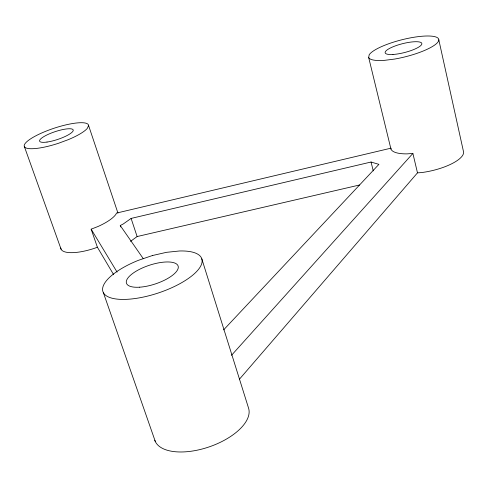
<?xml version="1.0" encoding="UTF-8"?>
<svg xmlns="http://www.w3.org/2000/svg" width="488" height="488" viewBox="0 0 488 488"><rect width="100%" height="100%" fill="white"/><g stroke="black" fill="none" stroke-linecap="round" stroke-linejoin="round"><path stroke-width="0.73" d="M239.504 379.127L417.484 172.85L412.885 153.427L407.065 153.873A35.185 10.98 -13.4 0 1 390.943 149.029L391.028 148.163L116.364 213.116L116.107 213.982A32.934 9.943 -18.8 0 1 98.045 226.481L91.152 229.177L97.374 247.184L113.661 274.714M368.678 57.492L369.209 54.729A36.21 8.68 -14.3 0 1 411.347 37.704A36.21 8.68 -14.3 0 1 437.797 42.236A36.21 8.68 -14.3 0 1 394.554 59.072L384.751 60.317A36.21 8.68 -14.3 0 1 368.678 57.492L390.943 149.029M88.584 125.507L87.328 128.338A33.831 7.832 -18.4 0 1 68.247 139.666L58.645 143.222A33.831 7.832 -18.4 0 1 24.229 146.193A33.831 7.832 -18.4 0 1 55.211 127.862A33.831 7.832 -18.4 0 1 88.584 125.507L117.968 213.134M231.483 355.325L412.885 153.427M223.608 329.9L378.914 164.358L371.045 162.028L131.107 218.423L123.244 223.98L120.243 225.529L120.719 226.938M130.546 241.34L137.122 236.546L359.54 184.995M97.374 247.184L95.007 248.124A32.745 10.364 -18.9 0 1 60.762 248.014M417.484 172.85L421.284 172.599A34.977 11.444 -13.2 0 0 463.6 152.116L438.816 39.833M120.243 225.529L143.289 258.689M91.152 229.177L117.089 272.103M24.4 146.656L61.085 249.215M103.389 292.696L155.343 441.603M131.107 218.423L137.122 236.546M201.812 258.853L248.593 408.236A49.562 23.979 -19.1 0 1 209.12 446.904A49.562 23.979 -19.1 0 1 154.794 440.28M371.045 162.028L373.265 170.885M152.378 255.547L138.275 260.372A52.088 18.764 -18.4 0 0 109.214 297.296A52.088 18.764 -18.4 0 0 186.587 279.673A52.088 18.764 -18.4 0 0 179.486 250.984L166.487 252.326L152.378 255.547M392.974 54.473A18.928 4.538 -14.3 0 0 421.797 44.146A18.928 4.538 -14.3 0 0 395.683 45.762A18.928 4.538 -14.3 0 0 392.974 54.473M47.013 142.057A17.69 4.093 -18.4 0 0 73.206 130.601A17.69 4.093 -18.4 0 0 48.995 134.005A17.69 4.093 -18.4 0 0 47.013 142.057M139.702 287.188A27.224 9.803 -18.4 0 0 178.297 267.003A27.224 9.803 -18.4 0 0 138.848 269.669A27.224 9.803 -18.4 0 0 139.702 287.188"/></g></svg>
